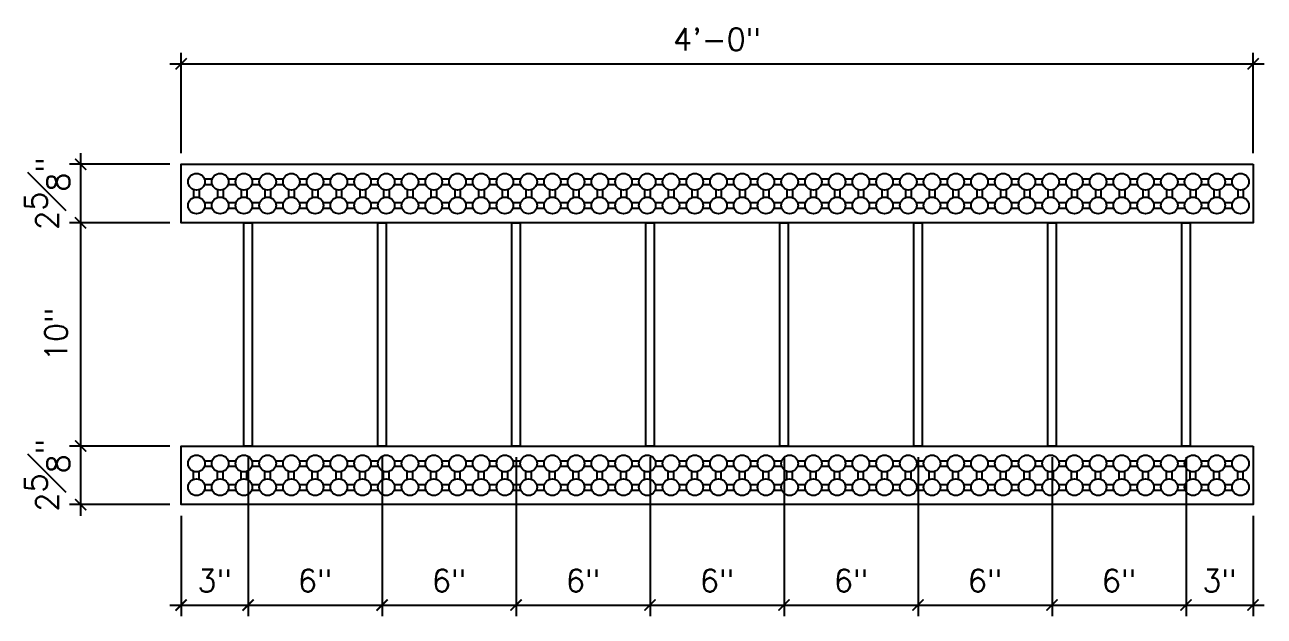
# Model space of a CAD drawing. Header units: inches. Extents: x 67 to 126, y -36 to 74.
# Drawn here: x 70.4 to 125.9, y 7.4 to 33.9 of the extents above; entities that cross this region are included whole.
import ezdxf

# ---------------------------------------------------------------- set-up
doc = ezdxf.new("R2010")
doc.units = ezdxf.units.IN
doc.header["$MEASUREMENT"] = 0
doc.layers.add('LAYER 2', color=2, linetype='Continuous')
doc.layers.add('LAYER 8', color=8, linetype='Continuous')
doc.styles.add('NOTES', font='simplex.shx', dxfattribs={"height": 1})
doc.dimstyles.new('DIM-18$0', dxfattribs={"dimscale": 8, "dimtxt": 1, "dimasz": 0.125, "dimexe": 0.1875, "dimexo": 0.0625, "dimgap": 0.0625, "dimtad": 1, "dimdec": 4, "dimzin": 3, "dimdsep": 46, "dimlunit": 4, "dimtxsty": 'NOTES', "dimblk1": 'ARCHTICK', "dimblk2": 'ARCHTICK', "dimsah": 1, "dimcen": 0.0625, "dimclrd": 256, "dimclre": 256, "dimclrt": 7, "dimadec": 0, "dimazin": 0, "dimtfac": 1, "dimtdec": 4, "dimtofl": 0, "dimtmove": 0, "dimatfit": 3, "dimldrblk": 'ARCHTICK', "dimfxl": 1, "dimfrac": 2, "dimtolj": 1, "dimtzin": 0, "dimarcsym": 0})

# ---------------------------------------------------------------- blocks, each defined once
blk = doc.blocks.new('_ArchTick')
at = {"color": 0, "linetype": 'ByBlock', "const_width": 0.15}
blk.add_lwpolyline([(-0.5, -0.5), (0.5, 0.5)], dxfattribs=at)
blk = doc.blocks.new('*D5')
at = {"layer": 'DEFPOINTS', "color": 0}
for p in [(77.407, 27.648), (72.907, 25.023), (77.407, 25.023)]:
    blk.add_point(p, dxfattribs=at)
at = {"layer": 'LAYER 8', "lineweight": -2}
for p, q in [((72.907, 28.148), (72.907, 24.523)), ((76.907, 27.648), (72.407, 27.648)), ((76.907, 25.023), (72.407, 25.023))]:
    blk.add_line(p, q, dxfattribs=at)
at = {"layer": 'LAYER 8', "lineweight": -2, "xscale": 0.5, "yscale": 0.5, "zscale": 0.5}
for p, rotation in [((72.907, 27.648), 90), ((72.907, 25.023), 270)]:
    blk.add_blockref('_ArchTick', p, dxfattribs=dict(at, rotation=rotation))
at = {"layer": 'LAYER 8', "color": 7, "insert": (71.407, 26.335), "char_height": 1, "attachment_point": 5, "rotation": 90, "style": 'NOTES'}
blk.add_mtext('\\A1;2{\\H1.000000x;\\S5#8;}"', dxfattribs=at)
blk = doc.blocks.new('*D6')
at = {"layer": 'DEFPOINTS', "color": 0}
for p in [(77.407, 15.023), (72.907, 12.398), (77.407, 12.398)]:
    blk.add_point(p, dxfattribs=at)
at = {"layer": 'LAYER 8', "lineweight": -2}
for p, q in [((76.907, 15.023), (72.407, 15.023)), ((72.907, 15.523), (72.907, 11.898)), ((76.907, 12.398), (72.407, 12.398))]:
    blk.add_line(p, q, dxfattribs=at)
at = {"layer": 'LAYER 8', "lineweight": -2, "xscale": 0.5, "yscale": 0.5, "zscale": 0.5}
for p, rotation in [((72.907, 15.023), 90), ((72.907, 12.398), 270)]:
    blk.add_blockref('_ArchTick', p, dxfattribs=dict(at, rotation=rotation))
at = {"layer": 'LAYER 8', "color": 7, "insert": (71.407, 13.71), "char_height": 1, "attachment_point": 5, "rotation": 90, "style": 'NOTES'}
blk.add_mtext('\\A1;2{\\H1.000000x;\\S5#8;}"', dxfattribs=at)
blk = doc.blocks.new('*D7')
at = {"layer": 'DEFPOINTS', "color": 0}
for p in [(80.407, 15.023), (77.407, 12.398), (80.407, 7.898)]:
    blk.add_point(p, dxfattribs=at)
at = {"layer": 'LAYER 8', "lineweight": -2}
for p, q in [((80.407, 14.523), (80.407, 7.398)), ((77.407, 11.898), (77.407, 7.398)), ((76.907, 7.898), (80.907, 7.898))]:
    blk.add_line(p, q, dxfattribs=at)
at = {"layer": 'LAYER 8', "lineweight": -2, "xscale": 0.5, "yscale": 0.5, "zscale": 0.5, "rotation": 180}
blk.add_blockref('_ArchTick', (77.407, 7.898), dxfattribs=at)
at = {"layer": 'LAYER 8', "lineweight": -2, "xscale": 0.5, "yscale": 0.5, "zscale": 0.5}
blk.add_blockref('_ArchTick', (80.407, 7.898), dxfattribs=at)
at = {"layer": 'LAYER 8', "color": 7, "insert": (78.907, 8.993), "char_height": 1, "attachment_point": 5, "style": 'NOTES'}
blk.add_mtext('\\A1;3"', dxfattribs=at)
blk = doc.blocks.new('*D8')
at = {"layer": 'DEFPOINTS', "color": 0}
for p in [(80.407, 15.023), (86.407, 15.023), (86.407, 7.898)]:
    blk.add_point(p, dxfattribs=at)
at = {"layer": 'LAYER 8', "lineweight": -2}
for p, q in [((80.407, 14.523), (80.407, 7.398)), ((86.407, 14.523), (86.407, 7.398)), ((79.907, 7.898), (86.907, 7.898))]:
    blk.add_line(p, q, dxfattribs=at)
at = {"layer": 'LAYER 8', "lineweight": -2, "xscale": 0.5, "yscale": 0.5, "zscale": 0.5, "rotation": 180}
blk.add_blockref('_ArchTick', (80.407, 7.898), dxfattribs=at)
at = {"layer": 'LAYER 8', "lineweight": -2, "xscale": 0.5, "yscale": 0.5, "zscale": 0.5}
blk.add_blockref('_ArchTick', (86.407, 7.898), dxfattribs=at)
at = {"layer": 'LAYER 8', "color": 7, "insert": (83.407, 8.993), "char_height": 1, "attachment_point": 5, "style": 'NOTES'}
blk.add_mtext('\\A1;6"', dxfattribs=at)
blk = doc.blocks.new('*D9')
at = {"layer": 'DEFPOINTS', "color": 0}
for p in [(86.407, 15.023), (92.407, 15.023), (92.407, 7.898)]:
    blk.add_point(p, dxfattribs=at)
at = {"layer": 'LAYER 8', "lineweight": -2}
for p, q in [((86.407, 14.523), (86.407, 7.398)), ((92.407, 14.523), (92.407, 7.398)), ((85.907, 7.898), (92.907, 7.898))]:
    blk.add_line(p, q, dxfattribs=at)
at = {"layer": 'LAYER 8', "lineweight": -2, "xscale": 0.5, "yscale": 0.5, "zscale": 0.5, "rotation": 180}
blk.add_blockref('_ArchTick', (86.407, 7.898), dxfattribs=at)
at = {"layer": 'LAYER 8', "lineweight": -2, "xscale": 0.5, "yscale": 0.5, "zscale": 0.5}
blk.add_blockref('_ArchTick', (92.407, 7.898), dxfattribs=at)
at = {"layer": 'LAYER 8', "color": 7, "insert": (89.407, 8.993), "char_height": 1, "attachment_point": 5, "style": 'NOTES'}
blk.add_mtext('\\A1;6"', dxfattribs=at)
blk = doc.blocks.new('*D10')
at = {"layer": 'DEFPOINTS', "color": 0}
for p in [(92.407, 15.023), (98.407, 15.023), (98.407, 7.898)]:
    blk.add_point(p, dxfattribs=at)
at = {"layer": 'LAYER 8', "lineweight": -2}
for p, q in [((92.407, 14.523), (92.407, 7.398)), ((98.407, 14.523), (98.407, 7.398)), ((91.907, 7.898), (98.907, 7.898))]:
    blk.add_line(p, q, dxfattribs=at)
at = {"layer": 'LAYER 8', "lineweight": -2, "xscale": 0.5, "yscale": 0.5, "zscale": 0.5, "rotation": 180}
blk.add_blockref('_ArchTick', (92.407, 7.898), dxfattribs=at)
at = {"layer": 'LAYER 8', "lineweight": -2, "xscale": 0.5, "yscale": 0.5, "zscale": 0.5}
blk.add_blockref('_ArchTick', (98.407, 7.898), dxfattribs=at)
at = {"layer": 'LAYER 8', "color": 7, "insert": (95.407, 8.993), "char_height": 1, "attachment_point": 5, "style": 'NOTES'}
blk.add_mtext('\\A1;6"', dxfattribs=at)
blk = doc.blocks.new('*D11')
at = {"layer": 'DEFPOINTS', "color": 0}
for p in [(98.407, 15.023), (104.407, 15.023), (104.407, 7.898)]:
    blk.add_point(p, dxfattribs=at)
at = {"layer": 'LAYER 8', "lineweight": -2}
for p, q in [((98.407, 14.523), (98.407, 7.398)), ((104.407, 14.523), (104.407, 7.398)), ((97.907, 7.898), (104.907, 7.898))]:
    blk.add_line(p, q, dxfattribs=at)
at = {"layer": 'LAYER 8', "lineweight": -2, "xscale": 0.5, "yscale": 0.5, "zscale": 0.5, "rotation": 180}
blk.add_blockref('_ArchTick', (98.407, 7.898), dxfattribs=at)
at = {"layer": 'LAYER 8', "lineweight": -2, "xscale": 0.5, "yscale": 0.5, "zscale": 0.5}
blk.add_blockref('_ArchTick', (104.407, 7.898), dxfattribs=at)
at = {"layer": 'LAYER 8', "color": 7, "insert": (101.407, 8.993), "char_height": 1, "attachment_point": 5, "style": 'NOTES'}
blk.add_mtext('\\A1;6"', dxfattribs=at)
blk = doc.blocks.new('*D12')
at = {"layer": 'DEFPOINTS', "color": 0}
for p in [(104.407, 15.023), (110.407, 15.023), (110.407, 7.898)]:
    blk.add_point(p, dxfattribs=at)
at = {"layer": 'LAYER 8', "lineweight": -2}
for p, q in [((104.407, 14.523), (104.407, 7.398)), ((110.407, 14.523), (110.407, 7.398)), ((103.907, 7.898), (110.907, 7.898))]:
    blk.add_line(p, q, dxfattribs=at)
at = {"layer": 'LAYER 8', "lineweight": -2, "xscale": 0.5, "yscale": 0.5, "zscale": 0.5, "rotation": 180}
blk.add_blockref('_ArchTick', (104.407, 7.898), dxfattribs=at)
at = {"layer": 'LAYER 8', "lineweight": -2, "xscale": 0.5, "yscale": 0.5, "zscale": 0.5}
blk.add_blockref('_ArchTick', (110.407, 7.898), dxfattribs=at)
at = {"layer": 'LAYER 8', "color": 7, "insert": (107.407, 8.993), "char_height": 1, "attachment_point": 5, "style": 'NOTES'}
blk.add_mtext('\\A1;6"', dxfattribs=at)
blk = doc.blocks.new('*D13')
at = {"layer": 'DEFPOINTS', "color": 0}
for p in [(110.407, 15.023), (116.407, 15.023), (116.407, 7.898)]:
    blk.add_point(p, dxfattribs=at)
at = {"layer": 'LAYER 8', "lineweight": -2}
for p, q in [((110.407, 14.523), (110.407, 7.398)), ((116.407, 14.523), (116.407, 7.398)), ((109.907, 7.898), (116.907, 7.898))]:
    blk.add_line(p, q, dxfattribs=at)
at = {"layer": 'LAYER 8', "lineweight": -2, "xscale": 0.5, "yscale": 0.5, "zscale": 0.5, "rotation": 180}
blk.add_blockref('_ArchTick', (110.407, 7.898), dxfattribs=at)
at = {"layer": 'LAYER 8', "lineweight": -2, "xscale": 0.5, "yscale": 0.5, "zscale": 0.5}
blk.add_blockref('_ArchTick', (116.407, 7.898), dxfattribs=at)
at = {"layer": 'LAYER 8', "color": 7, "insert": (113.407, 8.993), "char_height": 1, "attachment_point": 5, "style": 'NOTES'}
blk.add_mtext('\\A1;6"', dxfattribs=at)
blk = doc.blocks.new('*D14')
at = {"layer": 'DEFPOINTS', "color": 0}
for p in [(116.407, 15.023), (122.407, 15.023), (122.407, 7.898)]:
    blk.add_point(p, dxfattribs=at)
at = {"layer": 'LAYER 8', "lineweight": -2}
for p, q in [((116.407, 14.523), (116.407, 7.398)), ((122.407, 14.523), (122.407, 7.398)), ((115.907, 7.898), (122.907, 7.898))]:
    blk.add_line(p, q, dxfattribs=at)
at = {"layer": 'LAYER 8', "lineweight": -2, "xscale": 0.5, "yscale": 0.5, "zscale": 0.5, "rotation": 180}
blk.add_blockref('_ArchTick', (116.407, 7.898), dxfattribs=at)
at = {"layer": 'LAYER 8', "lineweight": -2, "xscale": 0.5, "yscale": 0.5, "zscale": 0.5}
blk.add_blockref('_ArchTick', (122.407, 7.898), dxfattribs=at)
at = {"layer": 'LAYER 8', "color": 7, "insert": (119.407, 8.993), "char_height": 1, "attachment_point": 5, "style": 'NOTES'}
blk.add_mtext('\\A1;6"', dxfattribs=at)
blk = doc.blocks.new('*D15')
at = {"layer": 'DEFPOINTS', "color": 0}
for p in [(122.407, 15.023), (125.407, 12.398), (125.407, 7.898)]:
    blk.add_point(p, dxfattribs=at)
at = {"layer": 'LAYER 8', "lineweight": -2}
for p, q in [((122.407, 14.523), (122.407, 7.398)), ((125.407, 11.898), (125.407, 7.398)), ((121.907, 7.898), (125.907, 7.898))]:
    blk.add_line(p, q, dxfattribs=at)
at = {"layer": 'LAYER 8', "lineweight": -2, "xscale": 0.5, "yscale": 0.5, "zscale": 0.5, "rotation": 180}
blk.add_blockref('_ArchTick', (122.407, 7.898), dxfattribs=at)
at = {"layer": 'LAYER 8', "lineweight": -2, "xscale": 0.5, "yscale": 0.5, "zscale": 0.5}
blk.add_blockref('_ArchTick', (125.407, 7.898), dxfattribs=at)
at = {"layer": 'LAYER 8', "color": 7, "insert": (123.907, 8.993), "char_height": 1, "attachment_point": 5, "style": 'NOTES'}
blk.add_mtext('\\A1;3"', dxfattribs=at)
blk = doc.blocks.new('*D16')
at = {"layer": 'DEFPOINTS', "color": 0}
for p in [(125.407, 32.148), (77.407, 27.648), (125.407, 27.648)]:
    blk.add_point(p, dxfattribs=at)
at = {"layer": 'LAYER 8', "lineweight": -2}
for p, q in [((77.407, 28.148), (77.407, 32.648)), ((125.407, 28.148), (125.407, 32.648)), ((76.907, 32.148), (125.907, 32.148))]:
    blk.add_line(p, q, dxfattribs=at)
at = {"layer": 'LAYER 8', "lineweight": -2, "xscale": 0.5, "yscale": 0.5, "zscale": 0.5, "rotation": 180}
blk.add_blockref('_ArchTick', (77.407, 32.148), dxfattribs=at)
at = {"layer": 'LAYER 8', "lineweight": -2, "xscale": 0.5, "yscale": 0.5, "zscale": 0.5}
blk.add_blockref('_ArchTick', (125.407, 32.148), dxfattribs=at)
at = {"layer": 'LAYER 8', "color": 7, "insert": (101.407, 33.243), "char_height": 1, "attachment_point": 5, "style": 'NOTES'}
blk.add_mtext('\\A1;4\'-0"', dxfattribs=at)
blk = doc.blocks.new('*D31')
at = {"layer": 'DEFPOINTS', "color": 0}
for p in [(77.407, 25.023), (72.907, 15.023), (77.407, 15.023)]:
    blk.add_point(p, dxfattribs=at)
at = {"layer": 'LAYER 8', "lineweight": -2}
for p, q in [((76.907, 25.023), (72.407, 25.023)), ((72.907, 25.523), (72.907, 14.523)), ((76.907, 15.023), (72.407, 15.023))]:
    blk.add_line(p, q, dxfattribs=at)
at = {"layer": 'LAYER 8', "lineweight": -2, "xscale": 0.5, "yscale": 0.5, "zscale": 0.5}
for p, rotation in [((72.907, 25.023), 90), ((72.907, 15.023), 270)]:
    blk.add_blockref('_ArchTick', p, dxfattribs=dict(at, rotation=rotation))
at = {"layer": 'LAYER 8', "color": 7, "insert": (71.812, 20.023), "char_height": 1, "attachment_point": 5, "rotation": 90, "style": 'NOTES'}
blk.add_mtext('\\A1;10"', dxfattribs=at)

msp = doc.modelspace()

# ---------------------------------------------------------------- linework, layer by layer
at = {"layer": 'LAYER 2'}
for points in [[(125.40705, 27.64756), (125.40705, 25.02256), (77.40705, 25.02256), (77.40705, 27.64756), (125.40705, 27.64756)], [(125.40705, 15.02256), (125.40705, 12.39756), (77.40705, 12.39756), (77.40705, 15.02256), (125.40705, 15.02256)]]:
    msp.add_lwpolyline(points, dxfattribs=at)
at = {"layer": 'LAYER 8'}
for p, q in [((78.44758, 26.99277), (78.80402, 26.99277)), ((78.44836, 26.74204), (78.80324, 26.74204)), ((79.51008, 26.99277), (79.86652, 26.99277)), ((79.51086, 26.74204), (79.86574, 26.74204)), ((80.57258, 26.99277), (80.92902, 26.99277)), ((80.57336, 26.74204), (80.92824, 26.74204)), ((81.63508, 26.99277), (81.99152, 26.99277)), ((81.63586, 26.74204), (81.99074, 26.74204)), ((82.69758, 26.99277), (83.05402, 26.99277)), ((82.69836, 26.74204), (83.05324, 26.74204)), ((83.76008, 26.99277), (84.11652, 26.99277)), ((83.76086, 26.74204), (84.11574, 26.74204)), ((84.82258, 26.99277), (85.17902, 26.99277)), ((84.82336, 26.74204), (85.17824, 26.74204)), ((85.88508, 26.99277), (86.24152, 26.99277)), ((85.88586, 26.74204), (86.24074, 26.74204)), ((86.94758, 26.99277), (87.30402, 26.99277)), ((86.94836, 26.74204), (87.30324, 26.74204)), ((88.01008, 26.99277), (88.36652, 26.99277)), ((88.01086, 26.74204), (88.36574, 26.74204)), ((89.07258, 26.99277), (89.42902, 26.99277)), ((89.07336, 26.74204), (89.42824, 26.74204)), ((90.13508, 26.99277), (90.49152, 26.99277)), ((90.13586, 26.74204), (90.49074, 26.74204)), ((91.19758, 26.99277), (91.55402, 26.99277)), ((91.19836, 26.74204), (91.55324, 26.74204)), ((92.26008, 26.99277), (92.61652, 26.99277)), ((92.26086, 26.74204), (92.61574, 26.74204)), ((93.32258, 26.99277), (93.67902, 26.99277)), ((93.32336, 26.74204), (93.67824, 26.74204)), ((94.38508, 26.99277), (94.74152, 26.99277)), ((94.38586, 26.74204), (94.74074, 26.74204)), ((95.44758, 26.99277), (95.80402, 26.99277)), ((95.44836, 26.74204), (95.80324, 26.74204)), ((96.51008, 26.99277), (96.86652, 26.99277)), ((96.51086, 26.74204), (96.86574, 26.74204)), ((97.57258, 26.99277), (97.92902, 26.99277)), ((97.57336, 26.74204), (97.92824, 26.74204)), ((98.63508, 26.99277), (98.99152, 26.99277)), ((98.63586, 26.74204), (98.99074, 26.74204)), ((99.69758, 26.99277), (100.05402, 26.99277)), ((99.69836, 26.74204), (100.05324, 26.74204)), ((100.76008, 26.99277), (101.11652, 26.99277)), ((100.76086, 26.74204), (101.11574, 26.74204)), ((101.82258, 26.99277), (102.17902, 26.99277)), ((101.82336, 26.74204), (102.17824, 26.74204)), ((102.88508, 26.99277), (103.24152, 26.99277)), ((102.88586, 26.74204), (103.24074, 26.74204)), ((103.94758, 26.99277), (104.30402, 26.99277)), ((103.94836, 26.74204), (104.30324, 26.74204)), ((105.01008, 26.99277), (105.36652, 26.99277)), ((105.01086, 26.74204), (105.36574, 26.74204)), ((106.07258, 26.99277), (106.42902, 26.99277)), ((106.07336, 26.74204), (106.42824, 26.74204)), ((107.13508, 26.99277), (107.49152, 26.99277)), ((107.13586, 26.74204), (107.49074, 26.74204)), ((108.19758, 26.99277), (108.55402, 26.99277)), ((108.19836, 26.74204), (108.55324, 26.74204)), ((109.26008, 26.99277), (109.61652, 26.99277)), ((109.26086, 26.74204), (109.61574, 26.74204)), ((110.32258, 26.99277), (110.67902, 26.99277)), ((110.32336, 26.74204), (110.67824, 26.74204)), ((111.38508, 26.99277), (111.74152, 26.99277)), ((111.38586, 26.74204), (111.74074, 26.74204)), ((112.44758, 26.99277), (112.80402, 26.99277)), ((112.44836, 26.74204), (112.80324, 26.74204)), ((113.51008, 26.99277), (113.86652, 26.99277)), ((113.51086, 26.74204), (113.86574, 26.74204)), ((114.57258, 26.99277), (114.92902, 26.99277)), ((114.57336, 26.74204), (114.92824, 26.74204)), ((115.63508, 26.99277), (115.99152, 26.99277)), ((115.63586, 26.74204), (115.99074, 26.74204)), ((116.69758, 26.99277), (117.05402, 26.99277)), ((116.69836, 26.74204), (117.05324, 26.74204)), ((117.76008, 26.99277), (118.11652, 26.99277)), ((117.76086, 26.74204), (118.11574, 26.74204)), ((118.82258, 26.99277), (119.17902, 26.99277)), ((118.82336, 26.74204), (119.17824, 26.74204)), ((119.88508, 26.99277), (120.24152, 26.99277)), ((119.88586, 26.74204), (120.24074, 26.74204)), ((120.94758, 26.99277), (121.30402, 26.99277)), ((120.94836, 26.74204), (121.30324, 26.74204)), ((122.01008, 26.99277), (122.36652, 26.99277)), ((122.01086, 26.74204), (122.36574, 26.74204)), ((123.07258, 26.99277), (123.42902, 26.99277)), ((123.07336, 26.74204), (123.42824, 26.74204)), ((124.13508, 26.99277), (124.49152, 26.99277)), ((124.13586, 26.74204), (124.49074, 26.74204)), ((77.96809, 26.51328), (77.96809, 26.15684)), ((78.21882, 26.5125), (78.21882, 26.15762)), ((79.03278, 26.5125), (79.03278, 26.15762)), ((79.28351, 26.51328), (79.28351, 26.15684)), ((80.09528, 26.5125), (80.09528, 26.15762)), ((80.34601, 26.51328), (80.34601, 26.15684)), ((81.15778, 26.5125), (81.15778, 26.15762)), ((81.40851, 26.51328), (81.40851, 26.15684)), ((82.22028, 26.5125), (82.22028, 26.15762)), ((82.47101, 26.51328), (82.47101, 26.15684)), ((83.28278, 26.5125), (83.28278, 26.15762)), ((83.53351, 26.51328), (83.53351, 26.15684)), ((84.34528, 26.5125), (84.34528, 26.15762)), ((84.59601, 26.51328), (84.59601, 26.15684)), ((85.40778, 26.5125), (85.40778, 26.15762)), ((85.65851, 26.51328), (85.65851, 26.15684)), ((86.47028, 26.5125), (86.47028, 26.15762)), ((86.72101, 26.51328), (86.72101, 26.15684)), ((87.53278, 26.5125), (87.53278, 26.15762)), ((87.78351, 26.51328), (87.78351, 26.15684)), ((88.59528, 26.5125), (88.59528, 26.15762)), ((88.84601, 26.51328), (88.84601, 26.15684)), ((89.65778, 26.5125), (89.65778, 26.15762)), ((89.90851, 26.51328), (89.90851, 26.15684)), ((90.72028, 26.5125), (90.72028, 26.15762)), ((90.97101, 26.51328), (90.97101, 26.15684)), ((91.78278, 26.5125), (91.78278, 26.15762)), ((92.03351, 26.51328), (92.03351, 26.15684)), ((92.84528, 26.5125), (92.84528, 26.15762)), ((93.09601, 26.51328), (93.09601, 26.15684)), ((93.90778, 26.5125), (93.90778, 26.15762)), ((94.15851, 26.51328), (94.15851, 26.15684)), ((94.97028, 26.5125), (94.97028, 26.15762)), ((95.22101, 26.51328), (95.22101, 26.15684)), ((96.03278, 26.5125), (96.03278, 26.15762)), ((96.28351, 26.51328), (96.28351, 26.15684)), ((97.09528, 26.5125), (97.09528, 26.15762)), ((97.34601, 26.51328), (97.34601, 26.15684)), ((98.15778, 26.5125), (98.15778, 26.15762)), ((98.40851, 26.51328), (98.40851, 26.15684)), ((99.22028, 26.5125), (99.22028, 26.15762)), ((99.47101, 26.51328), (99.47101, 26.15684)), ((100.28278, 26.5125), (100.28278, 26.15762)), ((100.53351, 26.51328), (100.53351, 26.15684)), ((101.34528, 26.5125), (101.34528, 26.15762)), ((101.59601, 26.51328), (101.59601, 26.15684)), ((102.40778, 26.5125), (102.40778, 26.15762)), ((102.65851, 26.51328), (102.65851, 26.15684)), ((103.47028, 26.5125), (103.47028, 26.15762)), ((103.72101, 26.51328), (103.72101, 26.15684)), ((104.53278, 26.5125), (104.53278, 26.15762)), ((104.78351, 26.51328), (104.78351, 26.15684)), ((105.59528, 26.5125), (105.59528, 26.15762)), ((105.84601, 26.51328), (105.84601, 26.15684)), ((106.65778, 26.5125), (106.65778, 26.15762)), ((106.90851, 26.51328), (106.90851, 26.15684)), ((107.72028, 26.5125), (107.72028, 26.15762)), ((107.97101, 26.51328), (107.97101, 26.15684)), ((108.78278, 26.5125), (108.78278, 26.15762)), ((109.03351, 26.51328), (109.03351, 26.15684)), ((109.84528, 26.5125), (109.84528, 26.15762)), ((110.09601, 26.51328), (110.09601, 26.15684)), ((110.90778, 26.5125), (110.90778, 26.15762)), ((111.15851, 26.51328), (111.15851, 26.15684)), ((111.97028, 26.5125), (111.97028, 26.15762)), ((112.22101, 26.51328), (112.22101, 26.15684)), ((113.03278, 26.5125), (113.03278, 26.15762)), ((113.28351, 26.51328), (113.28351, 26.15684)), ((114.09528, 26.5125), (114.09528, 26.15762)), ((114.34601, 26.51328), (114.34601, 26.15684)), ((115.15778, 26.5125), (115.15778, 26.15762)), ((115.40851, 26.51328), (115.40851, 26.15684)), ((116.22028, 26.5125), (116.22028, 26.15762)), ((116.47101, 26.51328), (116.47101, 26.15684)), ((117.28278, 26.5125), (117.28278, 26.15762)), ((117.53351, 26.51328), (117.53351, 26.15684)), ((118.34528, 26.5125), (118.34528, 26.15762)), ((118.59601, 26.51328), (118.59601, 26.15684)), ((119.40778, 26.5125), (119.40778, 26.15762)), ((119.65851, 26.51328), (119.65851, 26.15684)), ((120.47028, 26.5125), (120.47028, 26.15762)), ((120.72101, 26.51328), (120.72101, 26.15684)), ((121.53278, 26.5125), (121.53278, 26.15762)), ((121.78351, 26.51328), (121.78351, 26.15684)), ((122.59528, 26.5125), (122.59528, 26.15762)), ((122.84601, 26.51328), (122.84601, 26.15684)), ((123.65778, 26.5125), (123.65778, 26.15762)), ((123.90851, 26.51328), (123.90851, 26.15684)), ((124.72028, 26.5125), (124.72028, 26.15762)), ((124.97101, 26.51328), (124.97101, 26.15684)), ((78.44758, 25.93027), (78.80402, 25.93027)), ((78.44836, 25.67954), (78.80324, 25.67954)), ((79.51008, 25.93027), (79.86652, 25.93027)), ((79.51086, 25.67954), (79.86574, 25.67954)), ((80.57258, 25.93027), (80.92902, 25.93027)), ((80.57336, 25.67954), (80.92824, 25.67954)), ((81.63508, 25.93027), (81.99152, 25.93027)), ((81.63586, 25.67954), (81.99074, 25.67954)), ((82.69758, 25.93027), (83.05402, 25.93027)), ((82.69836, 25.67954), (83.05324, 25.67954)), ((83.76008, 25.93027), (84.11652, 25.93027)), ((83.76086, 25.67954), (84.11574, 25.67954)), ((84.82258, 25.93027), (85.17902, 25.93027)), ((84.82336, 25.67954), (85.17824, 25.67954)), ((85.88508, 25.93027), (86.24152, 25.93027)), ((85.88586, 25.67954), (86.24074, 25.67954)), ((86.94758, 25.93027), (87.30402, 25.93027)), ((86.94836, 25.67954), (87.30324, 25.67954)), ((88.01008, 25.93027), (88.36652, 25.93027)), ((88.01086, 25.67954), (88.36574, 25.67954)), ((89.07258, 25.93027), (89.42902, 25.93027)), ((89.07336, 25.67954), (89.42824, 25.67954)), ((90.13508, 25.93027), (90.49152, 25.93027)), ((90.13586, 25.67954), (90.49074, 25.67954)), ((91.19758, 25.93027), (91.55402, 25.93027)), ((91.19836, 25.67954), (91.55324, 25.67954)), ((92.26008, 25.93027), (92.61652, 25.93027)), ((92.26086, 25.67954), (92.61574, 25.67954)), ((93.32258, 25.93027), (93.67902, 25.93027)), ((93.32336, 25.67954), (93.67824, 25.67954)), ((94.38508, 25.93027), (94.74152, 25.93027)), ((94.38586, 25.67954), (94.74074, 25.67954)), ((95.44758, 25.93027), (95.80402, 25.93027)), ((95.44836, 25.67954), (95.80324, 25.67954)), ((96.51008, 25.93027), (96.86652, 25.93027)), ((96.51086, 25.67954), (96.86574, 25.67954)), ((97.57258, 25.93027), (97.92902, 25.93027)), ((97.57336, 25.67954), (97.92824, 25.67954)), ((98.63508, 25.93027), (98.99152, 25.93027)), ((98.63586, 25.67954), (98.99074, 25.67954)), ((99.69758, 25.93027), (100.05402, 25.93027)), ((99.69836, 25.67954), (100.05324, 25.67954)), ((100.76008, 25.93027), (101.11652, 25.93027)), ((100.76086, 25.67954), (101.11574, 25.67954)), ((101.82258, 25.93027), (102.17902, 25.93027)), ((101.82336, 25.67954), (102.17824, 25.67954)), ((102.88508, 25.93027), (103.24152, 25.93027)), ((102.88586, 25.67954), (103.24074, 25.67954)), ((103.94758, 25.93027), (104.30402, 25.93027)), ((103.94836, 25.67954), (104.30324, 25.67954)), ((105.01008, 25.93027), (105.36652, 25.93027)), ((105.01086, 25.67954), (105.36574, 25.67954)), ((106.07258, 25.93027), (106.42902, 25.93027)), ((106.07336, 25.67954), (106.42824, 25.67954)), ((107.13508, 25.93027), (107.49152, 25.93027)), ((107.13586, 25.67954), (107.49074, 25.67954)), ((108.19758, 25.93027), (108.55402, 25.93027)), ((108.19836, 25.67954), (108.55324, 25.67954)), ((109.26008, 25.93027), (109.61652, 25.93027)), ((109.26086, 25.67954), (109.61574, 25.67954)), ((110.32258, 25.93027), (110.67902, 25.93027)), ((110.32336, 25.67954), (110.67824, 25.67954)), ((111.38508, 25.93027), (111.74152, 25.93027)), ((111.38586, 25.67954), (111.74074, 25.67954)), ((112.44758, 25.93027), (112.80402, 25.93027)), ((112.44836, 25.67954), (112.80324, 25.67954)), ((113.51008, 25.93027), (113.86652, 25.93027)), ((113.51086, 25.67954), (113.86574, 25.67954)), ((114.57258, 25.93027), (114.92902, 25.93027)), ((114.57336, 25.67954), (114.92824, 25.67954)), ((115.63508, 25.93027), (115.99152, 25.93027)), ((115.63586, 25.67954), (115.99074, 25.67954)), ((116.69758, 25.93027), (117.05402, 25.93027)), ((116.69836, 25.67954), (117.05324, 25.67954)), ((117.76008, 25.93027), (118.11652, 25.93027)), ((117.76086, 25.67954), (118.11574, 25.67954)), ((118.82258, 25.93027), (119.17902, 25.93027)), ((118.82336, 25.67954), (119.17824, 25.67954)), ((119.88508, 25.93027), (120.24152, 25.93027)), ((119.88586, 25.67954), (120.24074, 25.67954)), ((120.94758, 25.93027), (121.30402, 25.93027)), ((120.94836, 25.67954), (121.30324, 25.67954)), ((122.01008, 25.93027), (122.36652, 25.93027)), ((122.01086, 25.67954), (122.36574, 25.67954)), ((123.07258, 25.93027), (123.42902, 25.93027)), ((123.07336, 25.67954), (123.42824, 25.67954)), ((124.13508, 25.93027), (124.49152, 25.93027)), ((124.13586, 25.67954), (124.49074, 25.67954)), ((77.96809, 13.53184), (77.96809, 13.88828)), ((78.21882, 13.53262), (78.21882, 13.8875)), ((78.44758, 14.11485), (78.80402, 14.11485)), ((78.44836, 14.36558), (78.80324, 14.36558)), ((79.03278, 13.53262), (79.03278, 13.8875)), ((79.28351, 13.53184), (79.28351, 13.88828)), ((79.51008, 14.11485), (79.86652, 14.11485)), ((79.51086, 14.36558), (79.86574, 14.36558)), ((80.09528, 13.53262), (80.09528, 13.8875)), ((80.34601, 13.53184), (80.34601, 13.88828)), ((80.57258, 14.11485), (80.92902, 14.11485)), ((80.57336, 14.36558), (80.92824, 14.36558)), ((81.15778, 13.53262), (81.15778, 13.8875)), ((81.40851, 13.53184), (81.40851, 13.88828)), ((81.63508, 14.11485), (81.99152, 14.11485)), ((81.63586, 14.36558), (81.99074, 14.36558)), ((82.22028, 13.53262), (82.22028, 13.8875)), ((82.47101, 13.53184), (82.47101, 13.88828)), ((82.69758, 14.11485), (83.05402, 14.11485)), ((82.69836, 14.36558), (83.05324, 14.36558)), ((83.28278, 13.53262), (83.28278, 13.8875)), ((83.53351, 13.53184), (83.53351, 13.88828)), ((83.76008, 14.11485), (84.11652, 14.11485)), ((83.76086, 14.36558), (84.11574, 14.36558)), ((84.34528, 13.53262), (84.34528, 13.8875)), ((84.59601, 13.53184), (84.59601, 13.88828)), ((84.82258, 14.11485), (85.17902, 14.11485)), ((84.82336, 14.36558), (85.17824, 14.36558)), ((85.40778, 13.53262), (85.40778, 13.8875)), ((85.65851, 13.53184), (85.65851, 13.88828)), ((85.88508, 14.11485), (86.24152, 14.11485)), ((85.88586, 14.36558), (86.24074, 14.36558)), ((86.47028, 13.53262), (86.47028, 13.8875)), ((86.72101, 13.53184), (86.72101, 13.88828)), ((86.94758, 14.11485), (87.30402, 14.11485)), ((86.94836, 14.36558), (87.30324, 14.36558)), ((87.53278, 13.53262), (87.53278, 13.8875)), ((87.78351, 13.53184), (87.78351, 13.88828)), ((88.01008, 14.11485), (88.36652, 14.11485)), ((88.01086, 14.36558), (88.36574, 14.36558)), ((88.59528, 13.53262), (88.59528, 13.8875)), ((88.84601, 13.53184), (88.84601, 13.88828)), ((89.07258, 14.11485), (89.42902, 14.11485)), ((89.07336, 14.36558), (89.42824, 14.36558)), ((89.65778, 13.53262), (89.65778, 13.8875)), ((89.90851, 13.53184), (89.90851, 13.88828)), ((90.13508, 14.11485), (90.49152, 14.11485)), ((90.13586, 14.36558), (90.49074, 14.36558)), ((90.72028, 13.53262), (90.72028, 13.8875)), ((90.97101, 13.53184), (90.97101, 13.88828)), ((91.19758, 14.11485), (91.55402, 14.11485)), ((91.19836, 14.36558), (91.55324, 14.36558)), ((91.78278, 13.53262), (91.78278, 13.8875)), ((92.03351, 13.53184), (92.03351, 13.88828)), ((92.26008, 14.11485), (92.61652, 14.11485)), ((92.26086, 14.36558), (92.61574, 14.36558)), ((92.84528, 13.53262), (92.84528, 13.8875)), ((93.09601, 13.53184), (93.09601, 13.88828)), ((93.32258, 14.11485), (93.67902, 14.11485)), ((93.32336, 14.36558), (93.67824, 14.36558)), ((93.90778, 13.53262), (93.90778, 13.8875)), ((94.15851, 13.53184), (94.15851, 13.88828)), ((94.38508, 14.11485), (94.74152, 14.11485)), ((94.38586, 14.36558), (94.74074, 14.36558)), ((94.97028, 13.53262), (94.97028, 13.8875)), ((95.22101, 13.53184), (95.22101, 13.88828)), ((95.44758, 14.11485), (95.80402, 14.11485)), ((95.44836, 14.36558), (95.80324, 14.36558)), ((96.03278, 13.53262), (96.03278, 13.8875)), ((96.28351, 13.53184), (96.28351, 13.88828)), ((96.51008, 14.11485), (96.86652, 14.11485)), ((96.51086, 14.36558), (96.86574, 14.36558)), ((97.09528, 13.53262), (97.09528, 13.8875)), ((97.34601, 13.53184), (97.34601, 13.88828)), ((97.57258, 14.11485), (97.92902, 14.11485)), ((97.57336, 14.36558), (97.92824, 14.36558)), ((98.15778, 13.53262), (98.15778, 13.8875)), ((98.40851, 13.53184), (98.40851, 13.88828)), ((98.63508, 14.11485), (98.99152, 14.11485)), ((98.63586, 14.36558), (98.99074, 14.36558)), ((99.22028, 13.53262), (99.22028, 13.8875)), ((99.47101, 13.53184), (99.47101, 13.88828)), ((99.69758, 14.11485), (100.05402, 14.11485)), ((99.69836, 14.36558), (100.05324, 14.36558)), ((100.28278, 13.53262), (100.28278, 13.8875)), ((100.53351, 13.53184), (100.53351, 13.88828)), ((100.76008, 14.11485), (101.11652, 14.11485)), ((100.76086, 14.36558), (101.11574, 14.36558)), ((101.34528, 13.53262), (101.34528, 13.8875)), ((101.59601, 13.53184), (101.59601, 13.88828)), ((101.82258, 14.11485), (102.17902, 14.11485)), ((101.82336, 14.36558), (102.17824, 14.36558)), ((102.40778, 13.53262), (102.40778, 13.8875)), ((102.65851, 13.53184), (102.65851, 13.88828)), ((102.88508, 14.11485), (103.24152, 14.11485)), ((102.88586, 14.36558), (103.24074, 14.36558)), ((103.47028, 13.53262), (103.47028, 13.8875)), ((103.72101, 13.53184), (103.72101, 13.88828)), ((103.94758, 14.11485), (104.30402, 14.11485)), ((103.94836, 14.36558), (104.30324, 14.36558)), ((104.53278, 13.53262), (104.53278, 13.8875)), ((104.78351, 13.53184), (104.78351, 13.88828)), ((105.01008, 14.11485), (105.36652, 14.11485)), ((105.01086, 14.36558), (105.36574, 14.36558)), ((105.59528, 13.53262), (105.59528, 13.8875)), ((105.84601, 13.53184), (105.84601, 13.88828)), ((106.07258, 14.11485), (106.42902, 14.11485)), ((106.07336, 14.36558), (106.42824, 14.36558)), ((106.65778, 13.53262), (106.65778, 13.8875)), ((106.90851, 13.53184), (106.90851, 13.88828)), ((107.13508, 14.11485), (107.49152, 14.11485)), ((107.13586, 14.36558), (107.49074, 14.36558)), ((107.72028, 13.53262), (107.72028, 13.8875)), ((107.97101, 13.53184), (107.97101, 13.88828)), ((108.19758, 14.11485), (108.55402, 14.11485)), ((108.19836, 14.36558), (108.55324, 14.36558)), ((108.78278, 13.53262), (108.78278, 13.8875)), ((109.03351, 13.53184), (109.03351, 13.88828)), ((109.26008, 14.11485), (109.61652, 14.11485)), ((109.26086, 14.36558), (109.61574, 14.36558)), ((109.84528, 13.53262), (109.84528, 13.8875)), ((110.09601, 13.53184), (110.09601, 13.88828)), ((110.32258, 14.11485), (110.67902, 14.11485)), ((110.32336, 14.36558), (110.67824, 14.36558)), ((110.90778, 13.53262), (110.90778, 13.8875)), ((111.15851, 13.53184), (111.15851, 13.88828)), ((111.38508, 14.11485), (111.74152, 14.11485)), ((111.38586, 14.36558), (111.74074, 14.36558)), ((111.97028, 13.53262), (111.97028, 13.8875)), ((112.22101, 13.53184), (112.22101, 13.88828)), ((112.44758, 14.11485), (112.80402, 14.11485)), ((112.44836, 14.36558), (112.80324, 14.36558)), ((113.03278, 13.53262), (113.03278, 13.8875)), ((113.28351, 13.53184), (113.28351, 13.88828)), ((113.51008, 14.11485), (113.86652, 14.11485)), ((113.51086, 14.36558), (113.86574, 14.36558)), ((114.09528, 13.53262), (114.09528, 13.8875)), ((114.34601, 13.53184), (114.34601, 13.88828)), ((114.57258, 14.11485), (114.92902, 14.11485)), ((114.57336, 14.36558), (114.92824, 14.36558)), ((115.15778, 13.53262), (115.15778, 13.8875)), ((115.40851, 13.53184), (115.40851, 13.88828)), ((115.63508, 14.11485), (115.99152, 14.11485)), ((115.63586, 14.36558), (115.99074, 14.36558)), ((116.22028, 13.53262), (116.22028, 13.8875)), ((116.47101, 13.53184), (116.47101, 13.88828)), ((116.69758, 14.11485), (117.05402, 14.11485)), ((116.69836, 14.36558), (117.05324, 14.36558)), ((117.28278, 13.53262), (117.28278, 13.8875)), ((117.53351, 13.53184), (117.53351, 13.88828)), ((117.76008, 14.11485), (118.11652, 14.11485)), ((117.76086, 14.36558), (118.11574, 14.36558)), ((118.34528, 13.53262), (118.34528, 13.8875)), ((118.59601, 13.53184), (118.59601, 13.88828)), ((118.82258, 14.11485), (119.17902, 14.11485)), ((118.82336, 14.36558), (119.17824, 14.36558)), ((119.40778, 13.53262), (119.40778, 13.8875)), ((119.65851, 13.53184), (119.65851, 13.88828)), ((119.88508, 14.11485), (120.24152, 14.11485)), ((119.88586, 14.36558), (120.24074, 14.36558)), ((120.47028, 13.53262), (120.47028, 13.8875)), ((120.72101, 13.53184), (120.72101, 13.88828)), ((120.94758, 14.11485), (121.30402, 14.11485)), ((120.94836, 14.36558), (121.30324, 14.36558)), ((121.53278, 13.53262), (121.53278, 13.8875)), ((121.78351, 13.53184), (121.78351, 13.88828)), ((122.01008, 14.11485), (122.36652, 14.11485)), ((122.01086, 14.36558), (122.36574, 14.36558)), ((122.59528, 13.53262), (122.59528, 13.8875)), ((122.84601, 13.53184), (122.84601, 13.88828)), ((123.07258, 14.11485), (123.42902, 14.11485)), ((123.07336, 14.36558), (123.42824, 14.36558)), ((123.65778, 13.53262), (123.65778, 13.8875)), ((123.90851, 13.53184), (123.90851, 13.88828)), ((124.13508, 14.11485), (124.49152, 14.11485)), ((124.13586, 14.36558), (124.49074, 14.36558)), ((124.72028, 13.53262), (124.72028, 13.8875)), ((124.97101, 13.53184), (124.97101, 13.88828)), ((78.44758, 13.05235), (78.80402, 13.05235)), ((78.44836, 13.30308), (78.80324, 13.30308)), ((79.51008, 13.05235), (79.86652, 13.05235)), ((79.51086, 13.30308), (79.86574, 13.30308)), ((80.57258, 13.05235), (80.92902, 13.05235)), ((80.57336, 13.30308), (80.92824, 13.30308)), ((81.63508, 13.05235), (81.99152, 13.05235)), ((81.63586, 13.30308), (81.99074, 13.30308)), ((82.69758, 13.05235), (83.05402, 13.05235)), ((82.69836, 13.30308), (83.05324, 13.30308)), ((83.76008, 13.05235), (84.11652, 13.05235)), ((83.76086, 13.30308), (84.11574, 13.30308)), ((84.82258, 13.05235), (85.17902, 13.05235)), ((84.82336, 13.30308), (85.17824, 13.30308)), ((85.88508, 13.05235), (86.24152, 13.05235)), ((85.88586, 13.30308), (86.24074, 13.30308)), ((86.94758, 13.05235), (87.30402, 13.05235)), ((86.94836, 13.30308), (87.30324, 13.30308)), ((88.01008, 13.05235), (88.36652, 13.05235)), ((88.01086, 13.30308), (88.36574, 13.30308)), ((89.07258, 13.05235), (89.42902, 13.05235)), ((89.07336, 13.30308), (89.42824, 13.30308)), ((90.13508, 13.05235), (90.49152, 13.05235)), ((90.13586, 13.30308), (90.49074, 13.30308)), ((91.19758, 13.05235), (91.55402, 13.05235)), ((91.19836, 13.30308), (91.55324, 13.30308)), ((92.26008, 13.05235), (92.61652, 13.05235)), ((92.26086, 13.30308), (92.61574, 13.30308)), ((93.32258, 13.05235), (93.67902, 13.05235)), ((93.32336, 13.30308), (93.67824, 13.30308)), ((94.38508, 13.05235), (94.74152, 13.05235)), ((94.38586, 13.30308), (94.74074, 13.30308)), ((95.44758, 13.05235), (95.80402, 13.05235)), ((95.44836, 13.30308), (95.80324, 13.30308)), ((96.51008, 13.05235), (96.86652, 13.05235)), ((96.51086, 13.30308), (96.86574, 13.30308)), ((97.57258, 13.05235), (97.92902, 13.05235)), ((97.57336, 13.30308), (97.92824, 13.30308)), ((98.63508, 13.05235), (98.99152, 13.05235)), ((98.63586, 13.30308), (98.99074, 13.30308)), ((99.69758, 13.05235), (100.05402, 13.05235)), ((99.69836, 13.30308), (100.05324, 13.30308)), ((100.76008, 13.05235), (101.11652, 13.05235)), ((100.76086, 13.30308), (101.11574, 13.30308)), ((101.82258, 13.05235), (102.17902, 13.05235)), ((101.82336, 13.30308), (102.17824, 13.30308)), ((102.88508, 13.05235), (103.24152, 13.05235)), ((102.88586, 13.30308), (103.24074, 13.30308)), ((103.94758, 13.05235), (104.30402, 13.05235)), ((103.94836, 13.30308), (104.30324, 13.30308)), ((105.01008, 13.05235), (105.36652, 13.05235)), ((105.01086, 13.30308), (105.36574, 13.30308)), ((106.07258, 13.05235), (106.42902, 13.05235)), ((106.07336, 13.30308), (106.42824, 13.30308)), ((107.13508, 13.05235), (107.49152, 13.05235)), ((107.13586, 13.30308), (107.49074, 13.30308)), ((108.19758, 13.05235), (108.55402, 13.05235)), ((108.19836, 13.30308), (108.55324, 13.30308)), ((109.26008, 13.05235), (109.61652, 13.05235)), ((109.26086, 13.30308), (109.61574, 13.30308)), ((110.32258, 13.05235), (110.67902, 13.05235)), ((110.32336, 13.30308), (110.67824, 13.30308)), ((111.38508, 13.05235), (111.74152, 13.05235)), ((111.38586, 13.30308), (111.74074, 13.30308)), ((112.44758, 13.05235), (112.80402, 13.05235)), ((112.44836, 13.30308), (112.80324, 13.30308)), ((113.51008, 13.05235), (113.86652, 13.05235)), ((113.51086, 13.30308), (113.86574, 13.30308)), ((114.57258, 13.05235), (114.92902, 13.05235)), ((114.57336, 13.30308), (114.92824, 13.30308)), ((115.63508, 13.05235), (115.99152, 13.05235)), ((115.63586, 13.30308), (115.99074, 13.30308)), ((116.69758, 13.05235), (117.05402, 13.05235)), ((116.69836, 13.30308), (117.05324, 13.30308)), ((117.76008, 13.05235), (118.11652, 13.05235)), ((117.76086, 13.30308), (118.11574, 13.30308)), ((118.82258, 13.05235), (119.17902, 13.05235)), ((118.82336, 13.30308), (119.17824, 13.30308)), ((119.88508, 13.05235), (120.24152, 13.05235)), ((119.88586, 13.30308), (120.24074, 13.30308)), ((120.94758, 13.05235), (121.30402, 13.05235)), ((120.94836, 13.30308), (121.30324, 13.30308)), ((122.01008, 13.05235), (122.36652, 13.05235)), ((122.01086, 13.30308), (122.36574, 13.30308)), ((123.07258, 13.05235), (123.42902, 13.05235)), ((123.07336, 13.30308), (123.42824, 13.30308)), ((124.13508, 13.05235), (124.49152, 13.05235)), ((124.13586, 13.30308), (124.49074, 13.30308))]:
    msp.add_line(p, q, dxfattribs=at)
for points in [[(80.21955, 25.02256), (80.59455, 25.02256), (80.59455, 15.02256), (80.21955, 15.02256)], [(86.21955, 25.02256), (86.59455, 25.02256), (86.59455, 15.02256), (86.21955, 15.02256)], [(92.21955, 25.02256), (92.59455, 25.02256), (92.59455, 15.02256), (92.21955, 15.02256)], [(98.21955, 25.02256), (98.59455, 25.02256), (98.59455, 15.02256), (98.21955, 15.02256)], [(104.21955, 25.02256), (104.59455, 25.02256), (104.59455, 15.02256), (104.21955, 15.02256)], [(110.21955, 25.02256), (110.59455, 25.02256), (110.59455, 15.02256), (110.21955, 15.02256)], [(116.21955, 25.02256), (116.59455, 25.02256), (116.59455, 15.02256), (116.21955, 15.02256)], [(122.21955, 25.02256), (122.59455, 25.02256), (122.59455, 15.02256), (122.21955, 15.02256)]]:
    msp.add_lwpolyline(points, close=True, dxfattribs=at)
for centre in [(78.09455, 26.86631), (79.15705, 26.86631), (80.21955, 26.86631), (81.28205, 26.86631), (82.34455, 26.86631), (83.40705, 26.86631), (84.46955, 26.86631), (85.53205, 26.86631), (86.59455, 26.86631), (87.65705, 26.86631), (88.71955, 26.86631), (89.78205, 26.86631), (90.84455, 26.86631), (91.90705, 26.86631), (92.96955, 26.86631), (94.03205, 26.86631), (95.09455, 26.86631), (96.15705, 26.86631), (97.21955, 26.86631), (98.28205, 26.86631), (99.34455, 26.86631), (100.40705, 26.86631), (101.46955, 26.86631), (102.53205, 26.86631), (103.59455, 26.86631), (104.65705, 26.86631), (105.71955, 26.86631), (106.78205, 26.86631), (107.84455, 26.86631), (108.90705, 26.86631), (109.96955, 26.86631), (111.03205, 26.86631), (112.09455, 26.86631), (113.15705, 26.86631), (114.21955, 26.86631), (115.28205, 26.86631), (116.34455, 26.86631), (117.40705, 26.86631), (118.46955, 26.86631), (119.53205, 26.86631), (120.59455, 26.86631), (121.65705, 26.86631), (122.71955, 26.86631), (123.78205, 26.86631), (124.84455, 26.86631), (78.09455, 25.80381), (79.15705, 25.80381), (80.21955, 25.80381), (81.28205, 25.80381), (82.34455, 25.80381), (83.40705, 25.80381), (84.46955, 25.80381), (85.53205, 25.80381), (86.59455, 25.80381), (87.65705, 25.80381), (88.71955, 25.80381), (89.78205, 25.80381), (90.84455, 25.80381), (91.90705, 25.80381), (92.96955, 25.80381), (94.03205, 25.80381), (95.09455, 25.80381), (96.15705, 25.80381), (97.21955, 25.80381), (98.28205, 25.80381), (99.34455, 25.80381), (100.40705, 25.80381), (101.46955, 25.80381), (102.53205, 25.80381), (103.59455, 25.80381), (104.65705, 25.80381), (105.71955, 25.80381), (106.78205, 25.80381), (107.84455, 25.80381), (108.90705, 25.80381), (109.96955, 25.80381), (111.03205, 25.80381), (112.09455, 25.80381), (113.15705, 25.80381), (114.21955, 25.80381), (115.28205, 25.80381), (116.34455, 25.80381), (117.40705, 25.80381), (118.46955, 25.80381), (119.53205, 25.80381), (120.59455, 25.80381), (121.65705, 25.80381), (122.71955, 25.80381), (123.78205, 25.80381), (124.84455, 25.80381), (78.09455, 14.24131), (79.15705, 14.24131), (80.21955, 14.24131), (81.28205, 14.24131), (82.34455, 14.24131), (83.40705, 14.24131), (84.46955, 14.24131), (85.53205, 14.24131), (86.59455, 14.24131), (87.65705, 14.24131), (88.71955, 14.24131), (89.78205, 14.24131), (90.84455, 14.24131), (91.90705, 14.24131), (92.96955, 14.24131), (94.03205, 14.24131), (95.09455, 14.24131), (96.15705, 14.24131), (97.21955, 14.24131), (98.28205, 14.24131), (99.34455, 14.24131), (100.40705, 14.24131), (101.46955, 14.24131), (102.53205, 14.24131), (103.59455, 14.24131), (104.65705, 14.24131), (105.71955, 14.24131), (106.78205, 14.24131), (107.84455, 14.24131), (108.90705, 14.24131), (109.96955, 14.24131), (111.03205, 14.24131), (112.09455, 14.24131), (113.15705, 14.24131), (114.21955, 14.24131), (115.28205, 14.24131), (116.34455, 14.24131), (117.40705, 14.24131), (118.46955, 14.24131), (119.53205, 14.24131), (120.59455, 14.24131), (121.65705, 14.24131), (122.71955, 14.24131), (123.78205, 14.24131), (124.84455, 14.24131), (78.09455, 13.17881), (79.15705, 13.17881), (80.21955, 13.17881), (81.28205, 13.17881), (82.34455, 13.17881), (83.40705, 13.17881), (84.46955, 13.17881), (85.53205, 13.17881), (86.59455, 13.17881), (87.65705, 13.17881), (88.71955, 13.17881), (89.78205, 13.17881), (90.84455, 13.17881), (91.90705, 13.17881), (92.96955, 13.17881), (94.03205, 13.17881), (95.09455, 13.17881), (96.15705, 13.17881), (97.21955, 13.17881), (98.28205, 13.17881), (99.34455, 13.17881), (100.40705, 13.17881), (101.46955, 13.17881), (102.53205, 13.17881), (103.59455, 13.17881), (104.65705, 13.17881), (105.71955, 13.17881), (106.78205, 13.17881), (107.84455, 13.17881), (108.90705, 13.17881), (109.96955, 13.17881), (111.03205, 13.17881), (112.09455, 13.17881), (113.15705, 13.17881), (114.21955, 13.17881), (115.28205, 13.17881), (116.34455, 13.17881), (117.40705, 13.17881), (118.46955, 13.17881), (119.53205, 13.17881), (120.59455, 13.17881), (121.65705, 13.17881), (122.71955, 13.17881), (123.78205, 13.17881), (124.84455, 13.17881)]:
    msp.add_circle(centre, 0.375, dxfattribs=at)

# ---------------------------------------------------------------- dimensions: what is measured, and where the dimension line sits
for base, p1, p2, picture, middle in [((125.40705, 32.14756), (77.40705, 27.64756), (125.40705, 27.64756), '*D16', (101.40705, 33.2428)), ((80.40705, 7.89756), (77.40705, 12.39756), (80.40705, 15.02256), '*D7', (78.90705, 8.9928)), ((86.40705, 7.89756), (80.40705, 15.02256), (86.40705, 15.02256), '*D8', (83.40705, 8.9928)), ((92.40705, 7.89756), (86.40705, 15.02256), (92.40705, 15.02256), '*D9', (89.40705, 8.9928)), ((98.40705, 7.89756), (92.40705, 15.02256), (98.40705, 15.02256), '*D10', (95.40705, 8.9928)), ((104.40705, 7.89756), (98.40705, 15.02256), (104.40705, 15.02256), '*D11', (101.40705, 8.9928)), ((110.40705, 7.89756), (104.40705, 15.02256), (110.40705, 15.02256), '*D12', (107.40705, 8.9928)), ((116.40705, 7.89756), (110.40705, 15.02256), (116.40705, 15.02256), '*D13', (113.40705, 8.9928)), ((122.40705, 7.89756), (116.40705, 15.02256), (122.40705, 15.02256), '*D14', (119.40705, 8.9928)), ((125.40705, 7.89756), (122.40705, 15.02256), (125.40705, 12.39756), '*D15', (123.90705, 8.9928))]:
    dim = msp.add_linear_dim(base=base, p1=p1, p2=p2, dimstyle='DIM-18$0', override={"dimasz": 0.0625, "dimexe": 0.0625, "dimdle": 0.0625, "dimfrac": 1}, dxfattribs=at)
    dim.commit()
    dim.dimension.update_dxf_attribs({"geometry": picture, "text_midpoint": middle})
for base, p1, p2, picture, middle in [((72.90705, 25.02256), (77.40705, 27.64756), (77.40705, 25.02256), '*D5', (72.90705, 26.33506)), ((72.90705, 12.39756), (77.40705, 15.02256), (77.40705, 12.39756), '*D6', (72.90705, 13.71006))]:
    dim = msp.add_linear_dim(base=base, p1=p1, p2=p2, angle=90, dimstyle='DIM-18$0', override={"dimasz": 0.0625, "dimexe": 0.0625, "dimdle": 0.0625, "dimfrac": 1}, dxfattribs=at)
    dim.commit()
    dim.dimension.update_dxf_attribs({"geometry": picture, "text_midpoint": middle, "dimtype": 160})
dim = msp.add_linear_dim(base=(72.90705, 15.02256), p1=(77.40705, 25.02256), p2=(77.40705, 15.02256), angle=90, dimstyle='DIM-18$0', override={"dimasz": 0.0625, "dimexe": 0.0625, "dimdle": 0.0625, "dimfrac": 1}, dxfattribs=at)
dim.commit()
dim.dimension.update_dxf_attribs({"geometry": '*D31', "text_midpoint": (71.81181, 20.02256)})

doc.saveas('drawing.dxf')
